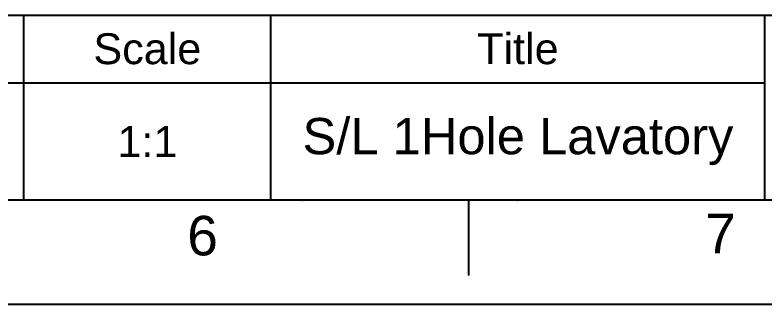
# Model space of a CAD drawing. Extents: x 12060 to 12901, y -16217 to -15623.
# Drawn here: x 12593 to 12737.8, y -16217.3 to -16161.5 of the extents above; entities that cross this region are included whole.
import ezdxf

# ---------------------------------------------------------------- set-up
doc = ezdxf.new("R2010")
doc.units = 0
doc.header["$MEASUREMENT"] = 0
doc.layers.add('FORM', color=7, linetype='CONTINUOUS')
doc.layers.add('TEXT', color=2, linetype='CONTINUOUS')
doc.styles.get("Standard").update_dxf_attribs({"font": 'arial.ttf'})

msp = doc.modelspace()

# ---------------------------------------------------------------- linework, layer by layer
at = {"layer": 'FORM'}
for p, q in [((12235.97, -16161.49), (12880.78, -16161.49)), ((12594.73, -16197.25), (12594.73, -16161.49)), ((12642.4, -16197.25), (12642.4, -16161.49)), ((12737.75, -16197.25), (12737.75, -16161.49)), ((12179.95, -16174.6), (12737.75, -16174.6))]:
    msp.add_line(p, q, dxfattribs=at)
at = {"layer": 'FORM', "color": 7, "linetype": 'Continuous'}
for p, q in [((12880.78, -16197.25), (12079.83, -16197.25)), ((12680.54, -16197.25), (12680.54, -16211.8)), ((12059.8, -16217.27), (12900.8, -16217.27))]:
    msp.add_line(p, q, dxfattribs=at)
at = {"layer": 'FORM'}
for p in [(12648.52, -16197.25), (12689.96, -16197.25)]:
    msp.add_point(p, dxfattribs=at)

# ---------------------------------------------------------------- texts
at = {"layer": 'FORM', "char_height": 7.63, "attachment_point": 5}
for s, insert in [('6', (12629.22, -16204.13)), ('7', (12729.17, -16203.67))]:
    msp.add_mtext_dynamic_manual_height_columns(s, width=50.0595, gutter_width=12.51, heights=[0], dxfattribs=dict(at, insert=insert))
at = {"layer": 'TEXT', "attachment_point": 5}
for s, width, insert, char_height in [('Scale', 47.6757, (12618.56, -16168.04), 5.959), ('Title', 95.3515, (12690.08, -16168.04), 5.959), ('S/L 1Hole Lavatory', 93.2851, (12690.08, -16185.92), 7), ('1:1', 47.6757, (12618.56, -16185.92), 5.959)]:
    msp.add_mtext_dynamic_manual_height_columns(s, width=width, gutter_width=29.8, heights=[0], dxfattribs=dict(at, insert=insert, char_height=char_height))

doc.saveas('drawing.dxf')
